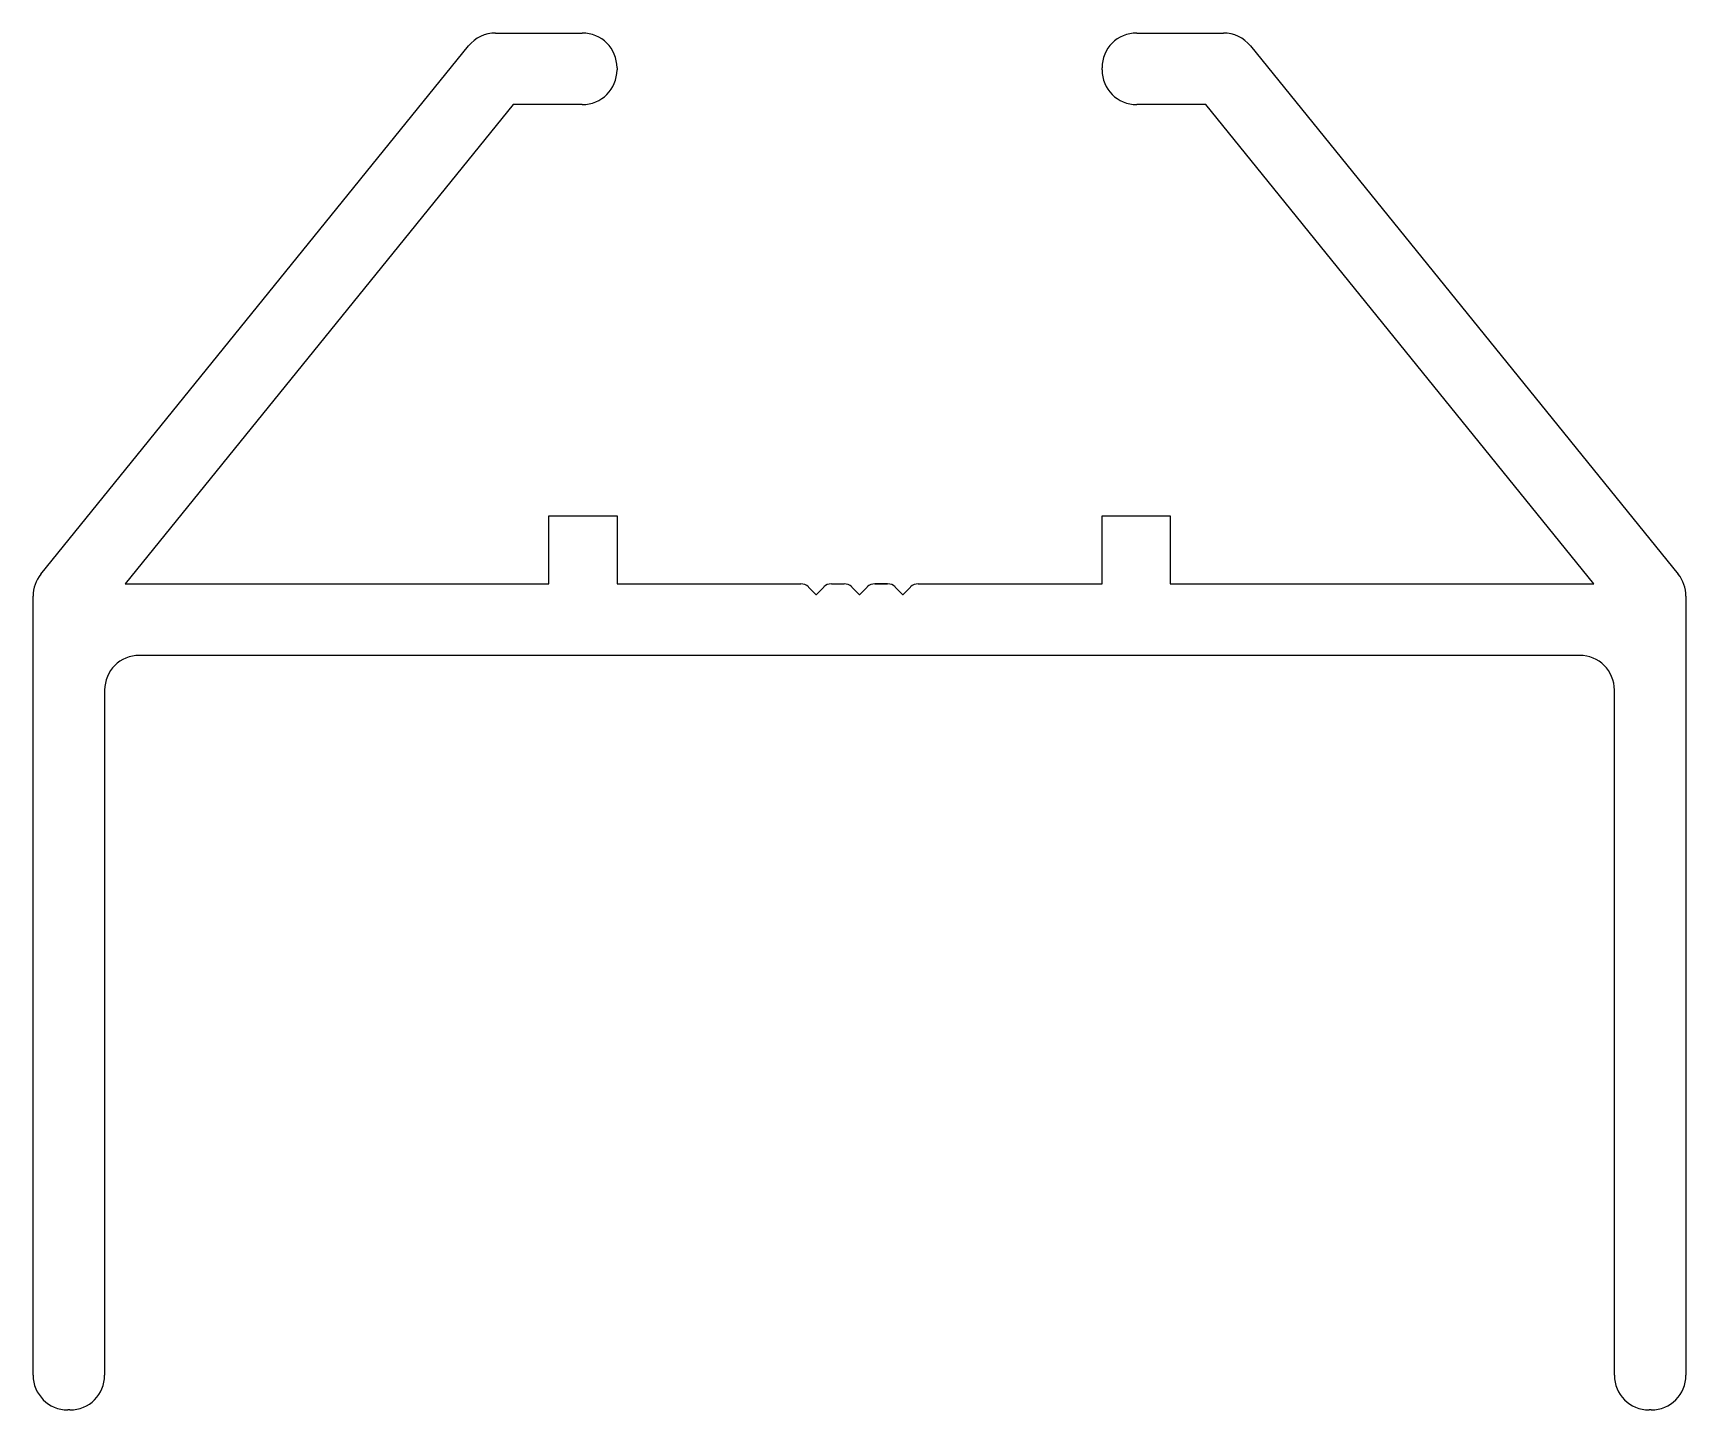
# Model space of a CAD drawing. Header units: inches. Extents: x -17.8 to 20.3, y 0.1 to 31.9.
import ezdxf

# ---------------------------------------------------------------- set-up
doc = ezdxf.new("R2010")
doc.units = ezdxf.units.IN
doc.header["$MEASUREMENT"] = 0
doc.layers.add('1', color=7, linetype='Continuous')

msp = doc.modelspace()

# ---------------------------------------------------------------- linework, layer by layer
at = {"layer": '1', "color": 7}
for p, q in [((-7.127, 31.877), (-5.128, 31.877)), ((7.652, 31.877), (9.65, 31.877)), ((-17.61, 19.397), (-7.749, 31.58)), ((10.272, 31.58), (20.133, 19.397)), ((-4.328, 31.077), (-4.328, 31.027)), ((6.852, 31.027), (6.852, 31.077)), ((-6.721, 30.227), (-15.666, 19.177)), ((-5.128, 30.227), (-6.721, 30.227)), ((9.244, 30.227), (7.652, 30.227)), ((18.189, 19.177), (9.244, 30.227)), ((-5.898, 19.177), (-5.898, 20.747)), ((-5.898, 20.747), (-4.328, 20.747)), ((-4.328, 20.747), (-4.328, 19.177)), ((6.852, 19.177), (6.852, 20.747)), ((6.852, 20.747), (8.422, 20.747)), ((8.422, 20.747), (8.422, 19.177)), ((-15.666, 19.177), (-5.898, 19.177)), ((-4.328, 19.177), (-0.092, 19.177)), ((-0.092, 19.177), (-0.092, 19.177)), ((-0.092, 19.177), (-0.092, 19.177)), ((0.085, 19.103), (0.256, 18.932)), ((0.267, 18.932), (0.438, 19.103)), ((0.615, 19.177), (0.908, 19.177)), ((1.085, 19.103), (1.256, 18.932)), ((1.267, 18.932), (1.438, 19.103)), ((1.615, 19.177), (1.615, 19.177)), ((1.615, 19.177), (1.908, 19.177)), ((1.908, 19.177), (1.615, 19.177)), ((1.615, 19.177), (1.908, 19.177)), ((1.908, 19.177), (1.615, 19.177)), ((1.615, 19.177), (1.908, 19.177)), ((2.085, 19.103), (2.256, 18.932)), ((2.267, 18.932), (2.438, 19.103)), ((2.615, 19.177), (6.852, 19.177)), ((8.422, 19.177), (18.189, 19.177)), ((-17.788, 0.927), (-17.788, 18.894)), ((20.312, 18.894), (20.312, 0.927)), ((17.862, 17.527), (-15.338, 17.527)), ((-16.138, 16.727), (-16.138, 0.927)), ((18.662, 0.927), (18.662, 16.727)), ((-16.938, 0.127), (-16.988, 0.127)), ((19.512, 0.127), (19.462, 0.127))]:
    msp.add_line(p, q, dxfattribs=at)
for centre, radius, start, end in [((-7.127, 31.077), 0.8, 90, 141.0116), ((-5.128, 31.077), 0.8, 360, 90), ((7.652, 31.077), 0.8, 90, 180), ((9.65, 31.077), 0.8, 38.9884, 90), ((-5.128, 31.027), 0.8, 270, 0), ((7.652, 31.027), 0.8, 180, 270), ((-16.988, 18.894), 0.8, 141.0116, 180), ((-0.092, 18.927), 0.25, 45, 90), ((0.615, 18.927), 0.25, 90, 135), ((0.908, 18.927), 0.25, 45, 90), ((1.615, 18.927), 0.25, 90, 135), ((1.908, 18.927), 0.25, 45, 90), ((2.615, 18.927), 0.25, 90, 135), ((19.512, 18.894), 0.8, 0, 38.9884), ((0.262, 18.938), 0.008, 225, 315), ((1.262, 18.938), 0.008, 225, 315), ((2.262, 18.938), 0.008, 225, 315), ((-15.338, 16.727), 0.8, 90, 180), ((17.862, 16.727), 0.8, 0, 90), ((-16.988, 0.927), 0.8, 180, 270), ((-16.938, 0.927), 0.8, 270, 0), ((19.462, 0.927), 0.8, 180, 270), ((19.512, 0.927), 0.8, 270, 0)]:
    msp.add_arc(centre, radius, start, end, dxfattribs=at)

doc.saveas('drawing.dxf')
